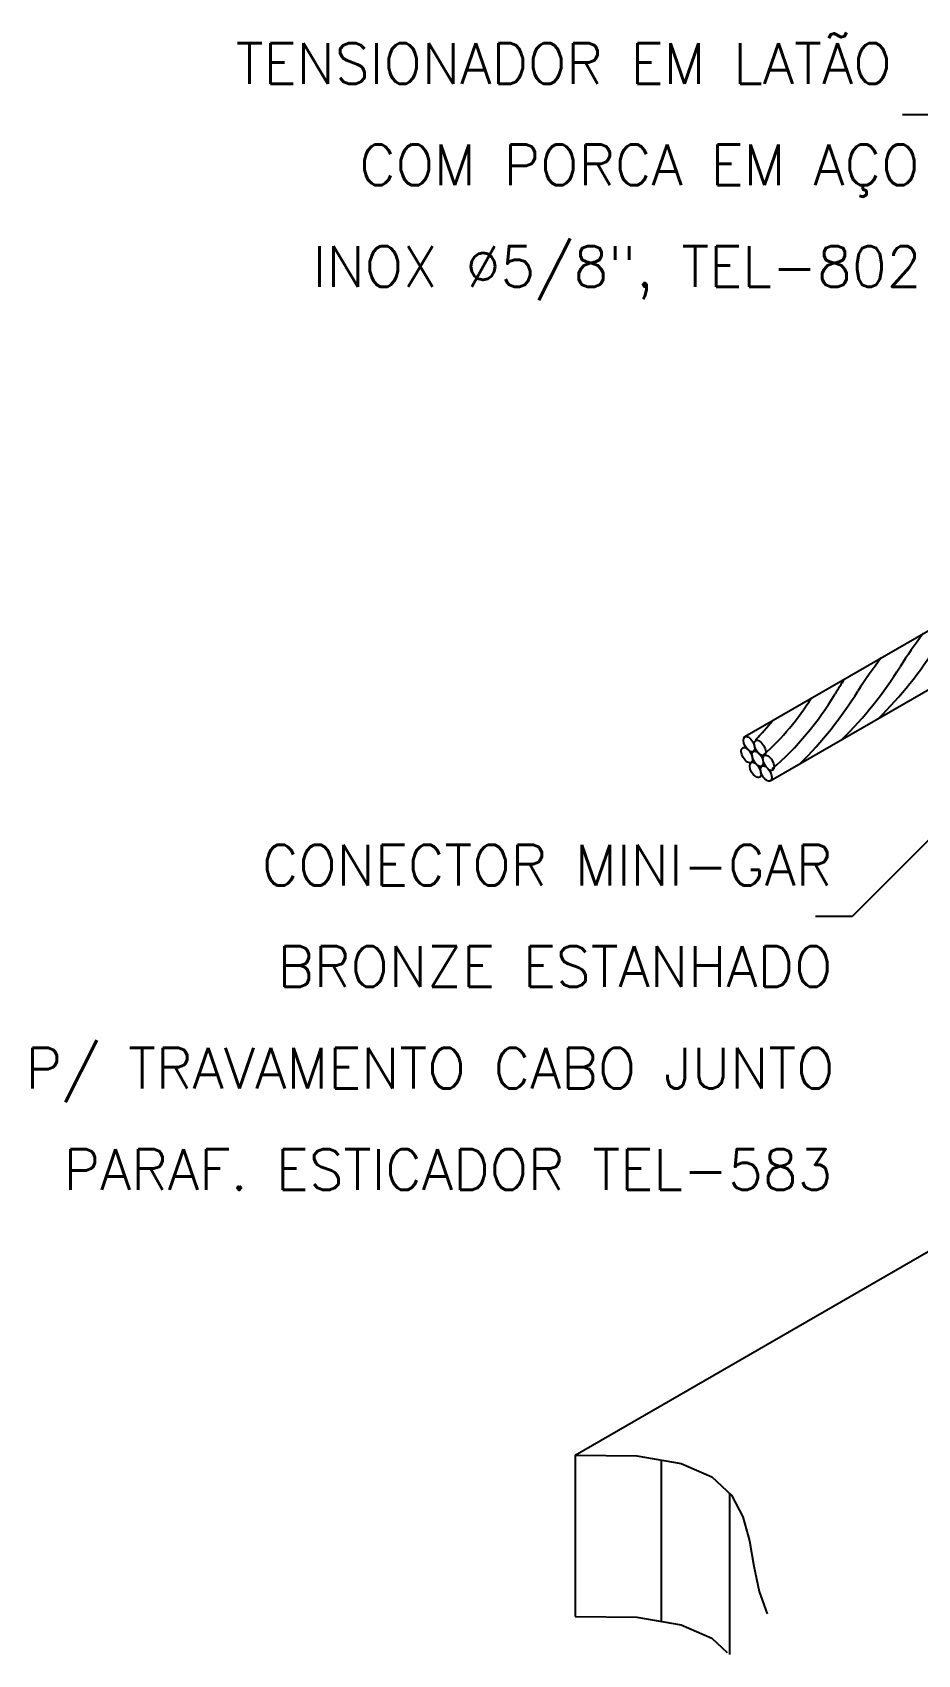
# Model space of a CAD drawing. Header units: millimetres. Extents: x -5986.9 to -5973.1, y -4697 to -4682.1.
# Drawn here: x -5986.94 to -5982.58, y -4690.86 to -4682.87 of the extents above; entities that cross this region are included whole.
import ezdxf
from ezdxf.enums import TextEntityAlignment as Align

# ---------------------------------------------------------------- set-up
doc = ezdxf.new("R2010")
doc.units = ezdxf.units.MM
doc.header["$LTSCALE"] = 10
doc.layers.add('Termotécnica', color=7, linetype='Continuous')
doc.styles.add('r80', font='romans.shx')

msp = doc.modelspace()

# ---------------------------------------------------------------- linework, layer by layer
at = {"layer": 'Termotécnica', "color": 2}
for p, q in [((-5982.4751, -4683.2792), (-5982.6553, -4683.2792)), ((-5983.432, -4686.3427), (-5981.794, -4685.397)), ((-5983.3063, -4686.5602), (-5981.8339, -4685.7101)), ((-5982.4529, -4686.7783), (-5982.9035, -4687.2289)), ((-5982.9035, -4687.2289), (-5983.0837, -4687.2289)), ((-5984.2676, -4689.8819), (-5980.5968, -4687.7626)), ((-5984.2676, -4689.8819), (-5984.2676, -4690.6767))]:
    msp.add_line(p, q, dxfattribs=at)
at = {"layer": 'Termotécnica', "color": 1}
for p, q in [((-5983.8448, -4689.9063), (-5983.8448, -4690.7011)), ((-5983.508, -4690.0699), (-5983.508, -4690.8646))]:
    msp.add_line(p, q, dxfattribs=at)
at = {"layer": 'Termotécnica', "color": 2}
for points in [[(-5984.2676, -4689.8819), (-5983.9647, -4689.8857), (-5983.7452, -4689.9235), (-5983.5946, -4689.9898), (-5983.4982, -4690.079), (-5983.4412, -4690.1856), (-5983.4091, -4690.3041), (-5983.3873, -4690.4289), (-5983.3609, -4690.5545), (-5983.3224, -4690.6632)], [(-5984.2676, -4690.6767), (-5983.9647, -4690.6804), (-5983.7452, -4690.7182), (-5983.5946, -4690.7845), (-5983.5184, -4690.855)]]:
    msp.add_lwpolyline(points, dxfattribs=at)
at = {"layer": 'Termotécnica', "color": 1}
for centre, radius, start, end in [((-5980.6446, -4687.2967), 2.4036, 142.54282, 147.30418), ((-5980.8526, -4687.4168), 2.4036, 142.54282, 147.30418), ((-5984.1343, -4684.8731), 1.9382, 314.66473, 328.21026), ((-5984.3148, -4684.9773), 1.9382, 314.66473, 328.21026), ((-5984.5228, -4685.0974), 1.9382, 314.66473, 328.21026), ((-5981.709, -4686.89), 1.4859, 146.01167, 149.34171), ((-5984.1413, -4685.5205), 1.214, 311.40438, 328.59562), ((-5984.2937, -4685.3509), 1.5223, 310.88301, 329.11699), ((-5984.9444, -4684.8882), 2.1477, 316.77146, 320.18871)]:
    msp.add_arc(centre, radius, start, end, dxfattribs=at)
at = {"layer": 'Termotécnica', "color": 2}
for centre in [(-5983.411, -4686.3791), (-5983.3572, -4686.3984), (-5983.4213, -4686.4345), (-5983.369, -4686.4518), (-5983.3152, -4686.4712), (-5983.3797, -4686.5065), (-5983.3273, -4686.5238)]:
    msp.add_ellipse(centre, major_axis=(0.021, -0.0364), ratio=0.509483, dxfattribs=at)

# ---------------------------------------------------------------- texts
at = {"layer": 'Termotécnica', "color": 2, "style": 'r80'}
for s, p in [('TENSIONADOR EM LATÃO ', (-5982.5718, -4683.126)), ('COM PORCA EM AÇO', (-5982.5718, -4683.626)), ('INOX %%C5/8", TEL-802', (-5982.5617, -4684.1264)), ('CONECTOR MINI-GAR', (-5983.0001, -4687.0756)), ('BRONZE ESTANHADO', (-5983.0001, -4687.5756)), ('P/ TRAVAMENTO CABO JUNTO', (-5982.9901, -4688.0761)), ('PARAF. ESTICADOR TEL-583', (-5983.0001, -4688.5756))]:
    msp.add_text(s, height=0.2, dxfattribs=at).set_placement(p, align=Align.RIGHT)

doc.saveas('drawing.dxf')
